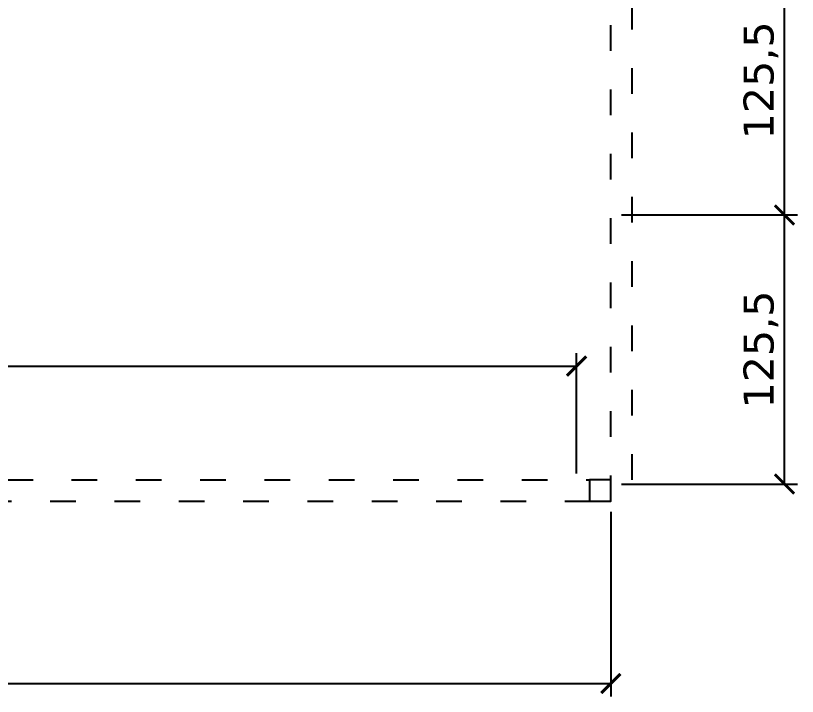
# Model space of a CAD drawing. Header units: centimetres. Extents: x -135 to 5324, y -1304 to 1609.
# Drawn here: x 2345.4 to 2710, y -91 to 226.4 of the extents above; entities that cross this region are included whole.
import ezdxf

# ---------------------------------------------------------------- set-up
doc = ezdxf.new("R2010")
doc.units = ezdxf.units.CM
doc.linetypes.add('VERANDA_KESIK', pattern=[30, 12, -18])
for name, color, linetype in [('OLCULER', 7, 'Continuous'), ('VERANDA_DIKME', 1, 'Continuous'), ('VERANDA_PROFIL_100', 1, 'VERANDA_KESIK')]:
    doc.layers.add(name, color=color, linetype=linetype)
doc.styles.add('PORTMAN', font='DejaVuSans.ttf')
doc.dimstyles.new('PORTMAN', dxfattribs={"dimtxt": 14, "dimasz": 9, "dimexe": 6, "dimexo": 5, "dimgap": 4, "dimtad": 1, "dimtxsty": 'PORTMAN', "dimblk": 'ARCHTICK', "dimcen": 2.5, "dimazin": 3, "dimtfac": 0.5, "dimtmove": 2, "dimatfit": 3})

# ---------------------------------------------------------------- blocks, each defined once
blk = doc.blocks.new('BOM_B04_VERANDA_DIKME_100x100')
blk.add_lwpolyline([(0, 0), (10, 0), (10, 10), (0, 10)], close=True)
blk = doc.blocks.new('BOM_V05_VERANDA_ON_11615p0')
at = {"lineweight": 25}
for p, q in [((10, 10), (1151.5, 10)), ((0, 0), (1161.5, 0))]:
    blk.add_line(p, q, dxfattribs=at)
blk = doc.blocks.new('BOM_V06_VERANDA_YAN_2510p0')
at = {"lineweight": 25}
for p, q in [((0, 0), (0, 251)), ((10, 10), (10, 241))]:
    blk.add_line(p, q, dxfattribs=at)
blk = doc.blocks.new('_ARCHTICK')
at = {"color": 0, "linetype": 'BYBLOCK', "const_width": 0.15}
blk.add_lwpolyline([(-0.5, -0.5), (0.5, 0.5)], dxfattribs=at)

msp = doc.modelspace()

# ---------------------------------------------------------------- block references
at = {"layer": 'VERANDA_DIKME'}
msp.add_blockref('BOM_B04_VERANDA_DIKME_100x100', (2613, 0), dxfattribs=at)
at = {"layer": 'VERANDA_PROFIL_100'}
for name, p in [('BOM_V06_VERANDA_YAN_2510p0', (2623, 0)), ('BOM_V05_VERANDA_ON_11615p0', (1461.5, 0))]:
    msp.add_blockref(name, p, dxfattribs=at)

# ---------------------------------------------------------------- dimensions: what is measured, and where the dimension line sits
at = {"layer": 'OLCULER'}
for base, p1, p2 in [((2704, 133.5), (2623, 133.5), (2623, 259)), ((2704, 8), (2623, 8), (2623, 133.5))]:
    msp.add_linear_dim(base=base, p1=p1, p2=p2, angle=90, dimstyle='PORTMAN', override={"dimtxt": 14, "dimasz": 9, "dimexe": 6, "dimexo": 5, "dimdec": 2, "dimzin": 8, "dimdsep": 44}, dxfattribs=at).render()
for base, p1, p2 in [((1477.5, 63), (1477.5, 8), (2607, 8)), ((1461.5, -85), (1461.5, 0), (2623, 0))]:
    msp.add_linear_dim(base=base, p1=p1, p2=p2, dimstyle='PORTMAN', override={"dimtxt": 14, "dimasz": 9, "dimexe": 6, "dimexo": 5, "dimdec": 2, "dimzin": 8, "dimdsep": 44}, dxfattribs=at).render()

doc.saveas('drawing.dxf')
